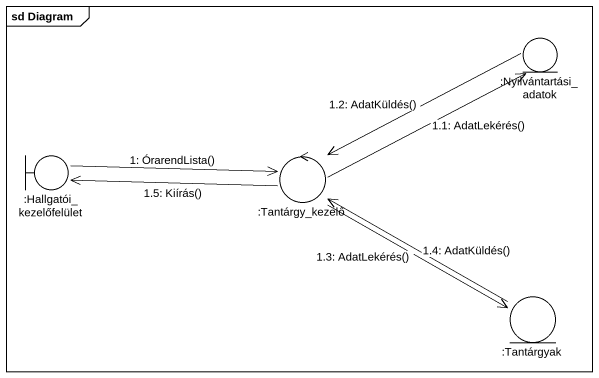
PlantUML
@startuml
mainframe sd Diagram
entity ":Nyilvántartási_adatok" as Nyilvántartási_adatok
boundary ":Hallgatói_kezelőfelület" as Hallgatói_kezelőfelület
control ":Tantárgy_kezelő" as Tantárgy_kezelő
entity ":Tantárgyak" as Tantárgyak
Hallgatói_kezelőfelület -right-> Tantárgy_kezelő : 1: ÓrarendLista()
Tantárgy_kezelő -right-> Nyilvántartási_adatok : 1.1: AdatLekérés()
Nyilvántartási_adatok -left-> Tantárgy_kezelő : 1.2: AdatKüldés()
Tantárgy_kezelő --> Tantárgyak : 1.3: AdatLekérés()
Tantárgyak -up-> Tantárgy_kezelő : 1.4: AdatKüldés()
Tantárgy_kezelő -left-> Hallgatói_kezelőfelület : 1.5: Kiírás()
@enduml
